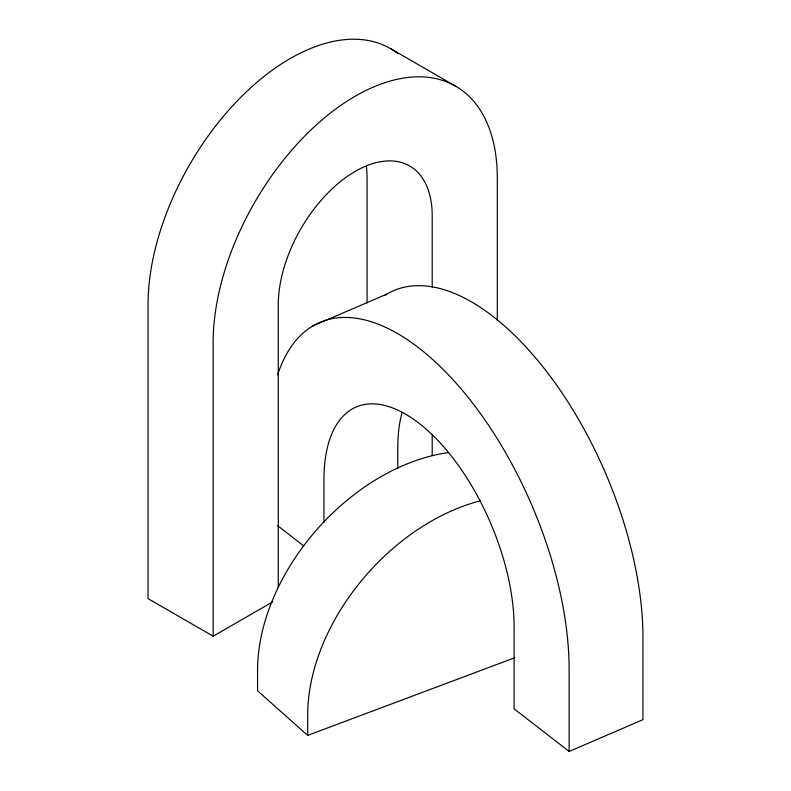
<?xml version="1.0" encoding="UTF-8"?>
<svg xmlns="http://www.w3.org/2000/svg" width="791" height="791" viewBox="0 0 791 791"><rect width="100%" height="100%" fill="white"/><g stroke="black" fill="none" stroke-linecap="round" stroke-linejoin="round"><path stroke-width="1.19" d="M397.408 53.155A200.934 116.01 -60 0 0 240.405 97.659A200.934 116.01 -60 0 0 148.036 304.673L148.036 598.619L213.155 636.211L272.944 601.704M312.88 325.932L386.72 294.153M323.954 522.376L323.954 479.524A159.07 77.617 66.7 0 1 419.022 423.274A159.07 77.617 66.7 0 1 514.091 626.788L514.091 708.815L569.125 751.45L642.964 719.672L642.964 637.645A251.162 122.556 66.7 0 0 549.003 374.677A251.162 122.556 66.7 0 0 384.762 295.369M448.546 452.551A184.184 126.125 -48.4 0 0 257.55 670.284L257.55 690.79L307.699 735.383L514.822 657.726M390.586 48.637L455.705 86.229M277.611 525.649L303.675 545.849M569.125 751.45L569.125 669.423A251.162 122.556 66.7 0 0 444.552 370.841A251.162 122.556 66.7 0 0 277.601 374.875M497.321 320.246L497.321 178.212A200.934 116.01 -60 0 0 355.238 96.186A200.934 116.01 -60 0 0 213.155 342.276L213.155 636.211M432.202 287.44L432.202 215.814A108.842 62.835 -60 0 0 355.238 171.38A108.842 62.835 -60 0 0 278.274 304.673L278.274 587.505M432.202 434.417L432.202 455.408M397.794 468.559L397.794 447.746A159.07 77.617 66.7 0 1 401.966 412.912M367.073 302.953L367.073 178.212A108.842 62.835 -60 0 0 366.421 166.99M307.699 735.383L307.699 714.876A184.184 126.125 -48.4 0 1 480.117 500.861"/></g></svg>
